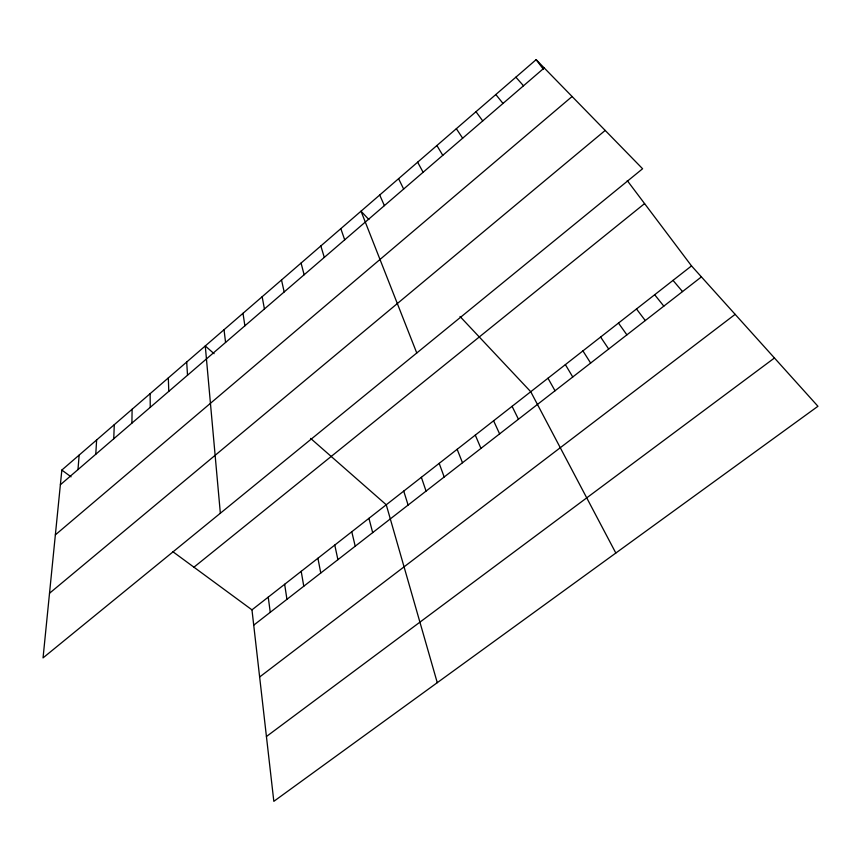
<?xml version="1.0" encoding="UTF-8"?>
<svg xmlns="http://www.w3.org/2000/svg" width="861" height="861" viewBox="0 0 861 861"><rect width="100%" height="100%" fill="white"/><g stroke="black" fill="none" stroke-linecap="round" stroke-linejoin="round"><path stroke-width="1.29" d="M131.905 423.128L132.11 409.266M113.749 438.766L114.276 424.688M95.775 454.253L96.626 439.971M77.985 469.579L79.147 455.092M61.841 470.063L43.05 657.879L642.597 168.756L536.134 59.657L61.841 470.063L71.065 476.843M60.378 484.754L544.217 67.944M55.362 534.864L572.091 96.518M49.518 593.261L605.197 130.431M193.94 567.195L644.588 203.594M251.972 609.857L691.523 265.909L817.95 406.284L273.83 801.343L251.972 609.857L172.975 551.783M253.715 625.172L701.414 276.887M259.635 676.994L735.154 314.351M266.426 736.521L774.459 357.993M214.088 353.688L205.273 345.95L220.351 513.242M310.627 438.41L386.255 504.772L437.27 682.676M368.863 219.523L361.017 211.182L416.767 352.999M460.011 316.482L530.742 391.723L615.83 553.042M515.879 77.178L523.499 85.777M673.022 280.385L682.525 291.578M495.828 94.527L503.007 103.438M654.672 294.742L663.82 306.139M636.494 308.97L645.276 320.561M536.134 59.657L543.345 69.224M627.26 180.606L691.523 265.909M475.982 111.704L482.73 120.906M618.478 323.069L626.894 334.854M600.623 337.038L608.684 349.028M456.341 128.698L462.648 138.201M582.919 350.89L590.635 363.062M436.893 145.531L442.78 155.314M565.376 364.623L572.748 376.978M547.983 378.227L555.022 390.776M417.639 162.18L423.117 172.265M512.08 406.317L518.44 419.232M398.578 178.679L403.648 189.033M493.601 420.781L499.606 433.879M379.712 195.006L384.383 205.628M475.294 435.106L480.955 448.387M457.148 449.302L462.486 462.755M439.185 463.358L444.19 476.994M340.827 228.66L344.691 239.821M421.373 477.295L426.055 491.093M403.734 491.093L408.103 505.063M320.841 245.945L324.296 257.396M368.938 518.333L372.684 532.625M301.07 263.057L304.127 274.767M351.772 531.754L355.216 546.208M281.515 279.986L284.173 291.954M334.768 545.067L337.91 559.672M317.913 558.262L320.766 573.006M262.153 296.733L264.424 308.97M301.199 571.327L303.772 586.223M284.647 584.285L286.939 599.321M242.996 313.307L244.89 325.792M268.234 597.125L270.257 612.311M224.032 329.72L225.571 342.441M186.697 362.029L187.515 375.224M168.315 377.936L168.788 391.357M150.126 393.681L150.255 407.328"/></g></svg>
